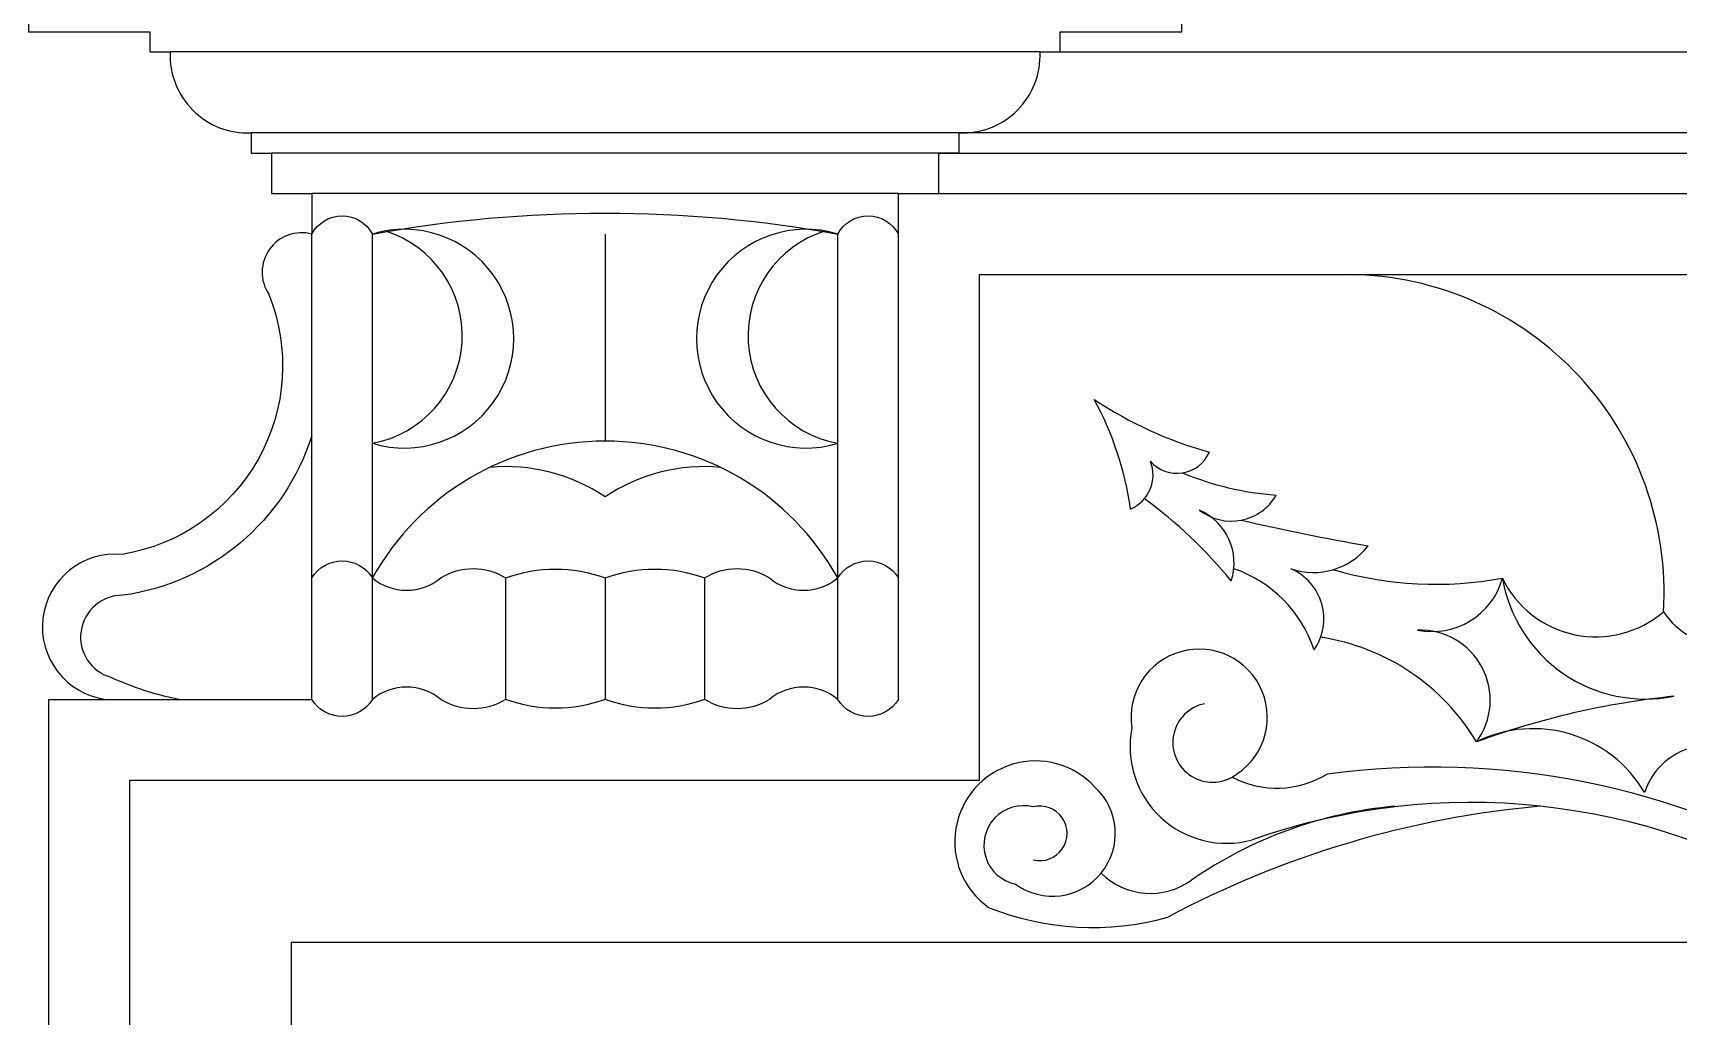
# Model space of a CAD drawing. Header units: metres. Extents: x 172 to 5375, y 420 to 6939.
# Drawn here: x 586 to 1399, y 5459 to 5945 of the extents above; entities that cross this region are included whole.
import ezdxf

# ---------------------------------------------------------------- set-up
doc = ezdxf.new("R2010")
doc.units = ezdxf.units.M
for name, color, linetype in [('3', 3, 'Continuous'), ('4', 4, 'Continuous'), ('7', 7, 'Continuous')]:
    doc.layers.add(name, color=color, linetype=linetype)

msp = doc.modelspace()

# ---------------------------------------------------------------- linework, layer by layer
at = {"layer": '3'}
for p, q in [((1083.96, 5935.23), (653.96, 5935.23)), ((1093.96, 5935.23), (2433.96, 5935.23)), ((1053.96, 5895.23), (693.96, 5895.23)), ((2480.25, 5895.23), (1047.66, 5895.23)), ((1043.96, 5885.23), (703.96, 5885.23)), ((1043.96, 5885.23), (2488.96, 5885.23)), ((1013.96, 5865.23), (723.96, 5865.23)), ((868.96, 5845.23), (868.96, 5742.89)), ((819.79, 5675.23), (819.79, 5615.23)), ((868.96, 5675.23), (868.96, 5615.23)), ((918.12, 5675.23), (918.12, 5615.23))]:
    msp.add_line(p, q, dxfattribs=at)
msp.add_lwpolyline([(723.96, 5745.61, -0.29), (630.41, 5666.66, 0.87), (624.59, 5626.16, 0.06), (658.96, 5615.23)], format="xyb", dxfattribs=at)
for centre, radius, start, end in [((769.72, 5793.51), 54.07, 253.05, 106.95), ((968.19, 5793.51), 54.07, 73.05, 286.95), ((744.2, 5795.02), 54.12, 280.39, 72.85), ((993.71, 5795.02), 54.12, 107.15, 259.61), ((1151.67, 5744.38), 17.42, 220.92, 336.41), ((820.08, 5642.85), 87.4, 56, 95.37), ((917.84, 5642.85), 87.4, 84.63, 124), ((1121.45, 5726.18), 18.35, 293.02, 21.7), ((1178.51, 5728.92), 25.59, 231.84, 330.19), ((1151.16, 5682.53), 28.7, 342.26, 66.3), ((1219.12, 5712.19), 34.3, 251.28, 321.95), ((1197.28, 5655.03), 26.94, 325.44, 66.29), ((1277.79, 5684.79), 36.06, 258.43, 344.43), ((1383.27, 5687.13), 71.76, 189.64, 281.19), ((1271.84, 5614.84), 34.65, 323.49, 92.11), ((1162.61, 5606.35), 33.69, 298.84, 189.12), ((1169.19, 5593.87), 19.59, 101.59, 299.57), ((1438.61, 5214.99), 403.88, 95.89, 110.12), ((1176.14, 5591.77), 47.71, 168.84, 285.42), ((1081.71, 5544.85), 39.92, 42.61, 234.5), ((1277.58, 5194.51), 387.26, 59.73, 97.67), ((1090.12, 5548.98), 31.05, 233.86, 47.51), ((1201.08, 5618.88), 47.55, 242.15, 301.42), ((1296.79, 5239.54), 324.72, 58.41, 109.42), ((1075.75, 5543.08), 19.57, 75.85, 258.37), ((1083.82, 5548.98), 13.49, 255.91, 104.09), ((1374.66, 5080.3), 484.08, 95.15, 118.04), ((1278.73, 5352.58), 210.73, 95.28, 124.69), ((1138.51, 5554.01), 34.7, 225.39, 305.78), ((1109.92, 5641.09), 138.61, 248.24, 285.56)]:
    msp.add_arc(centre, radius, start, end, dxfattribs=at)
at = {"layer": '4'}
for p, q in [((1033.96, 5865.23), (1696.63, 5865.23)), ((1053.96, 5825.23), (1660.68, 5825.23)), ((1053.96, 5575.23), (1053.96, 5825.23)), ((593.96, 5315.23), (593.96, 5615.23)), ((593.96, 5615.23), (723.96, 5615.23)), ((633.96, 5355.23), (633.96, 5575.23)), ((633.96, 5575.23), (1053.96, 5575.23))]:
    msp.add_line(p, q, dxfattribs=at)
for points in [[(476.75, 6080.67), (484.13, 6062.08), (502.72, 6069.46, -0.46), (533.71, 6048.35, 0.46), (553.96, 6025.23, 0.3), (583.96, 6005.23), (583.96, 5945.23), (643.96, 5945.23), (643.96, 5935.23), (653.96, 5935.23, 0.44), (693.96, 5895.23), (693.96, 5885.23), (703.96, 5885.23), (703.96, 5865.23), (723.96, 5865.23), (723.96, 5845.23)], [(1013.96, 5615.23), (1013.96, 5865.23), (1033.96, 5865.23), (1033.96, 5885.23), (1043.96, 5885.23), (1043.96, 5895.23, 0.44), (1083.96, 5935.23), (1093.96, 5935.23), (1093.96, 5945.23), (1153.96, 5945.23), (1153.96, 6005.23)], [(1013.96, 5615.23, -0.56), (983.96, 5615.23, 0.36), (950.19, 5615.23, -0.29), (918.12, 5615.23, -0.18), (868.96, 5615.23, -0.18), (819.79, 5615.23, -0.29), (787.73, 5615.23, 0.36), (753.96, 5615.23, -0.56), (723.96, 5615.23), (723.96, 5845.23, -0.6), (753.96, 5845.23, -0.09), (983.96, 5845.23, -0.6), (1013.96, 5845.23)], [(723.96, 5845.23, 0.69), (702.69, 5815.49, -0.48), (630.4, 5686.89, 0.98), (621.92, 5615.23)]]:
    msp.add_lwpolyline(points, format="xyb", dxfattribs=at)
at = {"layer": '7'}
for p, q in [((753.96, 5615.23), (753.96, 5845.23)), ((983.96, 5615.23), (983.96, 5845.23))]:
    msp.add_line(p, q, dxfattribs=at)
msp.add_lwpolyline([(723.96, 5675.23, -0.56), (753.96, 5675.23, 0.36), (787.73, 5675.23, -0.29), (819.79, 5675.23, -0.18), (868.96, 5675.23, -0.18), (918.12, 5675.23, -0.29), (950.19, 5675.23, 0.36), (983.96, 5675.23, -0.56), (1013.96, 5675.23)], format="xyb", dxfattribs=at)
msp.add_lwpolyline([(913.96, 3815.23), (913.96, 5435.23), (713.96, 5435.23), (713.96, 5495.23), (2813.96, 5495.23), (2813.96, 5435.23), (2613.96, 5435.23), (2613.96, 3815.23), (2813.96, 3815.23), (2813.96, 3755.23), (2613.96, 3755.23), (2613.96, 3795.23), (913.96, 3795.23), (913.96, 3755.23), (713.96, 3755.23), (713.96, 3815.23), (913.96, 3815.23)], dxfattribs=at)
for centre, radius, start, end in [((1235.12, 5667.94), 157.3, 356.57, 89.29), ((1221.1, 5929.18), 199.09, 236.33, 254.42), ((970.31, 5687.06), 159.88, 7.99, 28.56), ((868.96, 5611.32), 131.57, 29.06, 150.94), ((1211.72, 5866.64), 150.84, 247.62, 265.81), ((995.14, 5523.05), 237.35, 39.42, 53.73), ((1455.09, 6879.17), 1206.36, 256.98, 260.03), ((1159.03, 5619.53), 63.74, 18.49, 71.05), ((1279.62, 5853.71), 181.6, 253.79, 280.44), ((1358.7, 5697.38), 51.27, 205.75, 310.72), ((1421.6, 5677.42), 35, 212.67, 332.78), ((1206.52, 5538.62), 108.5, 30.83, 81.46), ((1327.75, 5536.98), 63.75, 30.34, 116.11), ((1414.68, 5558.91), 33.52, 23.11, 162.15)]:
    msp.add_arc(centre, radius, start, end, dxfattribs=at)

doc.saveas('drawing.dxf')
